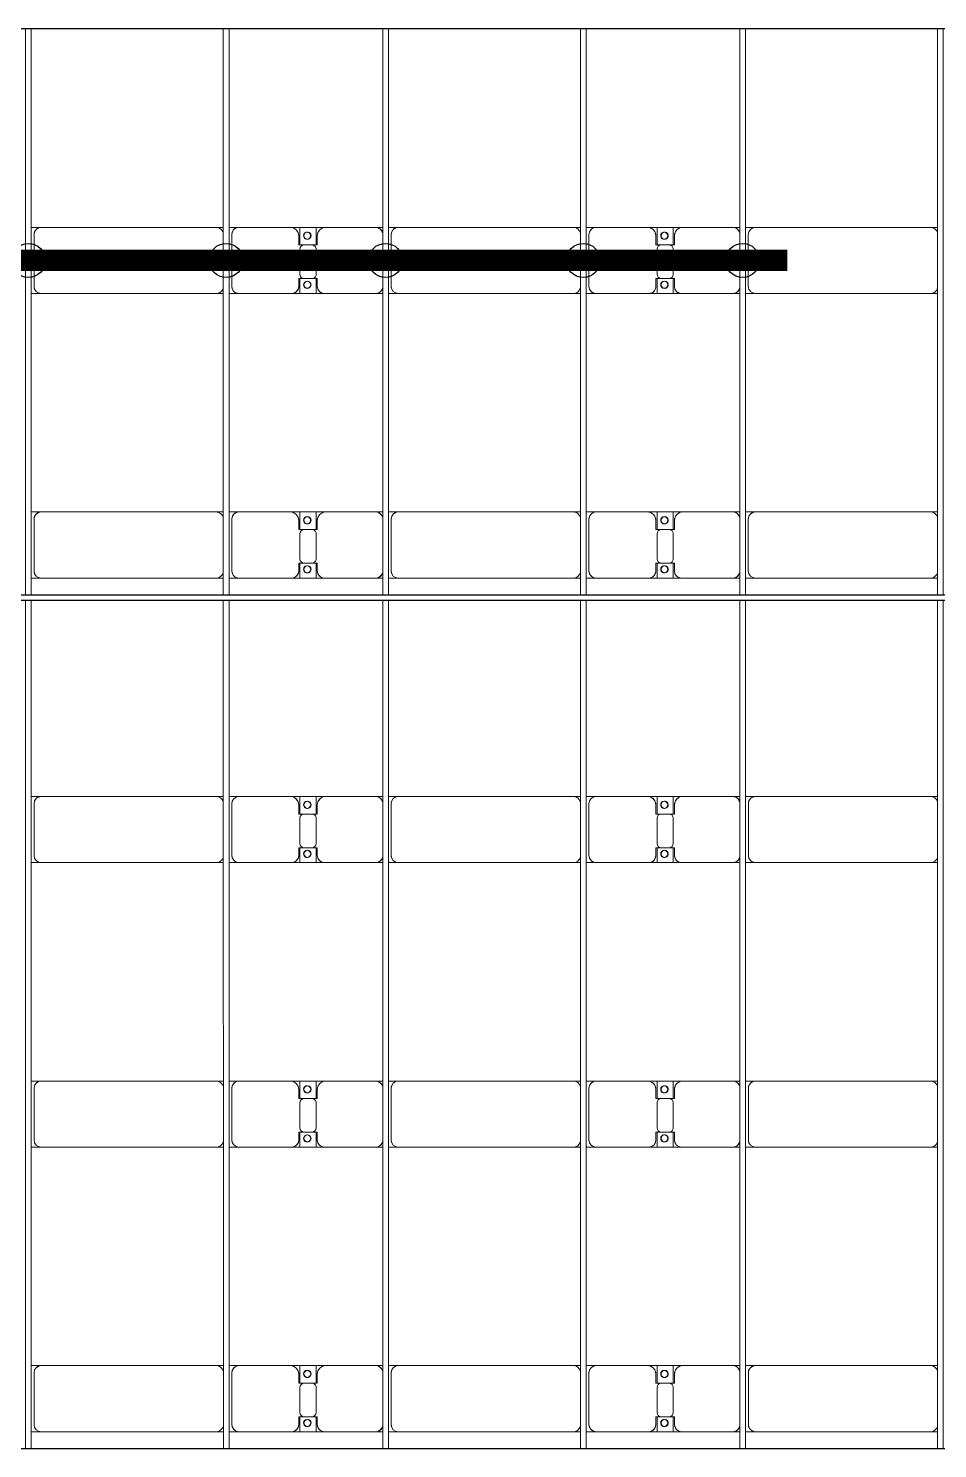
# Model space of a CAD drawing. Header units: millimetres. Extents: x -248177 to 167033, y 156986 to 268923.
# Drawn here: x -204002 to -197612, y 174400 to 184382 of the extents above; entities that cross this region are included whole.
import ezdxf

# ---------------------------------------------------------------- set-up
doc = ezdxf.new("R2010")
doc.units = ezdxf.units.MM
for name, color, linetype, lineweight in [('A-DETL-MBND', 5, 'Continuous', 9), ('A-GENM', 13, 'Continuous', 9), ('S-BEAM', 12, 'Continuous', 9)]:
    doc.layers.add(name, color=color, linetype=linetype, lineweight=lineweight)
doc.layers.add('GC-HOP 40x60 GIA CUONG', color=1, linetype='Continuous')

# ---------------------------------------------------------------- blocks, each defined once
blk = doc.blocks.new('Dầm C52 - Dầm C52-24593-BỐ TRÍ KHUNG KẾT CẤU BÈ PIN 02')
at = {"layer": 'S-BEAM', "color": 1}
for p, q in [((-38198.2, 20), (-32238.2, 20)), ((-32198.2, 20), (-28218.2, 20)), ((-32238.2, -20), (-38198.2, -20)), ((-28218.2, -20), (-32198.2, -20))]:
    blk.add_line(p, q, dxfattribs=at)
blk = doc.blocks.new('Dầm C52 - Hộp 40x60-25285-BỐ TRÍ KHUNG KẾT CẤU BÈ PIN 02')
at = {"layer": 'S-BEAM', "color": 3, "lineweight": 25}
blk.add_line((92417.5, -20), (-92417.5, -20), dxfattribs=at)
blk = doc.blocks.new('Dai phao do pin - DẢI PHAO ĐỠ PIN-V100-BỐ TRÍ KHUNG KẾT CẤU BÈ PIN 02')
at = {"layer": 'A-DETL-MBND', "color": 8}
for p, q in [((34449.7, 241.6), (34519.7, 241.6)), ((34449.7, 241.6), (34519.7, 241.6)), ((35750.3, 241.6), (34519.7, 241.6)), ((35750.3, 241.6), (35799.7, 241.6)), ((35750.3, 241.6), (35799.7, 241.6)), ((35839.7, 241.6), (35909.7, 241.6)), ((35839.7, 241.6), (35909.7, 241.6)), ((36269.7, 241.6), (35909.7, 241.6)), ((36269.7, 241.6), (36452.2, 241.6)), ((36452.2, 241.6), (36269.7, 241.6)), ((36337.8, 241.6), (36520.3, 241.6)), ((36337.8, 116.2), (36337.8, 241.6)), ((36520.3, 241.6), (36337.8, 241.6)), ((36452.2, 241.6), (36452.2, 116.2)), ((36870.3, 241.6), (36520.3, 241.6)), ((36870.3, 241.6), (36919.7, 241.6)), ((36870.3, 241.6), (36919.7, 241.6)), ((36959.7, 241.6), (37029.7, 241.6)), ((36959.7, 241.6), (37029.7, 241.6)), ((38260.3, 241.6), (37029.7, 241.6)), ((38260.3, 241.6), (38309.7, 241.6)), ((38260.3, 241.6), (38309.7, 241.6)), ((38349.7, 241.6), (38419.7, 241.6)), ((38349.7, 241.6), (38419.7, 241.6)), ((38779.7, 241.6), (38419.7, 241.6)), ((38779.7, 241.6), (38962.2, 241.6)), ((38962.2, 241.6), (38779.7, 241.6)), ((38847.8, 241.6), (39030.3, 241.6)), ((38847.8, 116.2), (38847.8, 241.6)), ((39030.3, 241.6), (38847.8, 241.6)), ((38962.2, 241.6), (38962.2, 116.2)), ((39380.3, 241.6), (39030.3, 241.6)), ((39380.3, 241.6), (39429.7, 241.6)), ((39380.3, 241.6), (39429.7, 241.6)), ((39469.7, 241.6), (39539.7, 241.6)), ((39469.7, 241.6), (39539.7, 241.6)), ((40770.3, 241.6), (39539.7, 241.6)), ((40770.3, 241.6), (40819.7, 241.6)), ((40770.3, 241.6), (40819.7, 241.6)), ((34469.7, 191.6), (34469.7, -173.4)), ((35859.7, 191.6), (35859.7, -173.4)), ((36329.7, 118.2), (36329.7, 181.6)), ((36422.2, 118.2), (36329.7, 118.2)), ((36460.3, 118.2), (36367.8, 118.2)), ((36460.3, 181.6), (36460.3, 118.2)), ((36979.7, 191.6), (36979.7, -173.4)), ((38369.7, 191.6), (38369.7, -173.4)), ((38839.7, 118.2), (38839.7, 181.6)), ((38932.2, 118.2), (38839.7, 118.2)), ((38970.3, 118.2), (38877.8, 118.2)), ((38970.3, 181.6), (38970.3, 118.2)), ((39489.7, 191.6), (39489.7, -173.4)), ((36337.8, 88.2), (36337.8, -88.2)), ((36452.2, -88.2), (36452.2, 88.2)), ((38847.8, 88.2), (38847.8, -88.2)), ((38962.2, -88.2), (38962.2, 88.2)), ((36329.7, -173.4), (36329.7, -118.2)), ((36329.7, -118.2), (36422.2, -118.2)), ((36337.8, -223.4), (36337.8, -116.2)), ((36367.8, -118.2), (36460.3, -118.2)), ((36452.2, -116.2), (36452.2, -223.4)), ((36460.3, -118.2), (36460.3, -173.4)), ((38839.7, -173.4), (38839.7, -118.2)), ((38839.7, -118.2), (38932.2, -118.2)), ((38847.8, -223.4), (38847.8, -116.2)), ((38877.8, -118.2), (38970.3, -118.2)), ((38962.2, -116.2), (38962.2, -223.4)), ((38970.3, -118.2), (38970.3, -173.4)), ((34519.7, -223.4), (34449.7, -223.4)), ((34519.7, -223.4), (34449.7, -223.4)), ((34519.7, -223.4), (35750.3, -223.4)), ((35799.7, -223.4), (35750.3, -223.4)), ((35799.7, -223.4), (35750.3, -223.4)), ((35909.7, -223.4), (35839.7, -223.4)), ((35909.7, -223.4), (35839.7, -223.4)), ((35909.7, -223.4), (36279.7, -223.4)), ((36452.2, -223.4), (36279.7, -223.4)), ((36279.7, -223.4), (36452.2, -223.4)), ((36510.3, -223.4), (36337.8, -223.4)), ((36337.8, -223.4), (36510.3, -223.4)), ((36510.3, -223.4), (36870.3, -223.4)), ((36919.7, -223.4), (36870.3, -223.4)), ((36919.7, -223.4), (36870.3, -223.4)), ((37029.7, -223.4), (36959.7, -223.4)), ((37029.7, -223.4), (36959.7, -223.4)), ((37029.7, -223.4), (38260.3, -223.4)), ((38309.7, -223.4), (38260.3, -223.4)), ((38309.7, -223.4), (38260.3, -223.4)), ((38419.7, -223.4), (38349.7, -223.4)), ((38419.7, -223.4), (38349.7, -223.4)), ((38419.7, -223.4), (38789.7, -223.4)), ((38962.2, -223.4), (38789.7, -223.4)), ((38789.7, -223.4), (38962.2, -223.4)), ((39020.3, -223.4), (38847.8, -223.4)), ((38847.8, -223.4), (39020.3, -223.4)), ((39020.3, -223.4), (39380.3, -223.4)), ((39429.7, -223.4), (39380.3, -223.4)), ((39429.7, -223.4), (39380.3, -223.4)), ((39539.7, -223.4), (39469.7, -223.4)), ((39539.7, -223.4), (39469.7, -223.4)), ((39539.7, -223.4), (40770.3, -223.4)), ((40819.7, -223.4), (40770.3, -223.4)), ((40819.7, -223.4), (40770.3, -223.4))]:
    blk.add_line(p, q, dxfattribs=at)
for centre, radius, start, end in [((34519.7, 191.6), 50, 90, 180), ((34519.7, 191.6), 50, 150, 180), ((34519.7, 191.6), 50, 105, 135), ((35750.3, 191.6), 50, 15, 90), ((35750.3, 191.6), 50, 60, 90), ((35750.3, 191.6), 50, 15, 30), ((35909.7, 191.6), 50, 90, 180), ((35909.7, 191.6), 50, 105, 180), ((36269.7, 181.6), 60, 360, 90), ((36269.7, 181.6), 60, 360, 60), ((36388.6, 183.2), 25, 0, 180), ((36388.6, 183.2), 25, 0, 165), ((36391.4, 183.2), 25, 0, 180), ((36391.4, 183.2), 25, 90, 180), ((36391.4, 183.2), 25, 15, 75), ((36520.3, 181.6), 60, 90, 180), ((36520.3, 181.6), 60, 120, 180), ((36870.3, 191.6), 50, 15, 90), ((36870.3, 191.6), 50, 15, 75), ((37029.7, 191.6), 50, 90, 180), ((37029.7, 191.6), 50, 150, 180), ((37029.7, 191.6), 50, 105, 135), ((38260.3, 191.6), 50, 15, 90), ((38260.3, 191.6), 50, 60, 90), ((38260.3, 191.6), 50, 15, 30), ((38419.7, 191.6), 50, 90, 180), ((38419.7, 191.6), 50, 105, 180), ((38779.7, 181.6), 60, 360, 90), ((38779.7, 181.6), 60, 360, 60), ((38898.6, 183.2), 25, 0, 180), ((38898.6, 183.2), 25, 0, 165), ((38901.4, 183.2), 25, 360, 180), ((38901.4, 183.2), 25, 90, 180), ((38901.4, 183.2), 25, 15, 75), ((39030.3, 181.6), 60, 90, 180), ((39030.3, 181.6), 60, 120, 180), ((39380.3, 191.6), 50, 15, 90), ((39380.3, 191.6), 50, 15, 75), ((39539.7, 191.6), 50, 90, 180), ((39539.7, 191.6), 50, 150, 180), ((39539.7, 191.6), 50, 105, 135), ((40770.3, 191.6), 50, 15, 90), ((40770.3, 191.6), 50, 60, 90), ((40770.3, 191.6), 50, 15, 30), ((36367.8, 88.2), 30, 90, 180), ((36388.6, 183.2), 25, 180, 0), ((36391.4, 183.2), 25, 180, 0), ((36391.4, 183.2), 25, 180, 300), ((36388.6, 183.2), 25, 210, 0), ((36391.4, 183.2), 25, 330, 345), ((36422.2, 88.2), 30, 0, 90), ((38877.8, 88.2), 30, 90, 180), ((38898.6, 183.2), 25, 180, 0), ((38901.4, 183.2), 25, 180, 0), ((38901.4, 183.2), 25, 180, 300), ((38898.6, 183.2), 25, 210, 0), ((38901.4, 183.2), 25, 330, 345), ((38932.2, 88.2), 30, 0, 90), ((36367.8, -88.2), 30, 180, 270), ((36422.2, -88.2), 30, 270, 0), ((38877.8, -88.2), 30, 180, 270), ((38932.2, -88.2), 30, 270, 0), ((34519.7, -173.4), 50, 180, 270), ((34519.7, -173.4), 50, 180, 210), ((35750.3, -173.4), 50, 270, 345), ((35750.3, -173.4), 50, 330, 345), ((35909.7, -173.4), 50, 180, 270), ((35909.7, -173.4), 50, 180, 255), ((36279.7, -173.4), 50, 270, 360), ((36279.7, -173.4), 50, 285, 360), ((36388.6, -161.8), 25, 360, 180), ((36388.6, -161.8), 25, 180, 0), ((36388.6, -161.8), 25, 105, 165), ((36388.6, -161.8), 25, 195, 0), ((36391.4, -161.8), 25, 0, 180), ((36391.4, -161.8), 25, 105, 180), ((36391.4, -161.8), 25, 180, 0), ((36391.4, -161.8), 25, 180, 270), ((36388.6, -161.8), 25, 360, 75), ((36391.4, -161.8), 25, 15, 75), ((36391.4, -161.8), 25, 285, 345), ((36510.3, -173.4), 50, 180, 270), ((36510.3, -173.4), 50, 180, 255), ((36870.3, -173.4), 50, 270, 345), ((36870.3, -173.4), 50, 285, 345), ((37029.7, -173.4), 50, 180, 270), ((37029.7, -173.4), 50, 180, 210), ((38260.3, -173.4), 50, 270, 345), ((38260.3, -173.4), 50, 330, 345), ((38419.7, -173.4), 50, 180, 270), ((38419.7, -173.4), 50, 180, 255), ((38789.7, -173.4), 50, 270, 0), ((38789.7, -173.4), 50, 285, 0), ((38898.6, -161.8), 25, 360, 180), ((38898.6, -161.8), 25, 180, 0), ((38898.6, -161.8), 25, 105, 165), ((38898.6, -161.8), 25, 195, 0), ((38901.4, -161.8), 25, 360, 180), ((38901.4, -161.8), 25, 105, 180), ((38901.4, -161.8), 25, 180, 360), ((38901.4, -161.8), 25, 180, 270), ((38898.6, -161.8), 25, 360, 75), ((38901.4, -161.8), 25, 15, 75), ((38901.4, -161.8), 25, 285, 345), ((39020.3, -173.4), 50, 180, 270), ((39020.3, -173.4), 50, 180, 255), ((39380.3, -173.4), 50, 270, 345), ((39380.3, -173.4), 50, 285, 345), ((39539.7, -173.4), 50, 180, 270), ((39539.7, -173.4), 50, 180, 210), ((40770.3, -173.4), 50, 270, 345), ((40770.3, -173.4), 50, 330, 345), ((34519.7, -173.4), 50, 240, 270), ((35750.3, -173.4), 50, 285, 300), ((37029.7, -173.4), 50, 240, 270), ((38260.3, -173.4), 50, 285, 300), ((39539.7, -173.4), 50, 240, 270), ((40770.3, -173.4), 50, 285, 300)]:
    blk.add_arc(centre, radius, start, end, dxfattribs=at)
blk = doc.blocks.new('Dai phao do pin - DẢI PHAO ĐỠ PIN-V102-BỐ TRÍ KHUNG KẾT CẤU BÈ PIN 02')
at = {"layer": 'A-DETL-MBND', "color": 8}
for p, q in [((34449.7, 241.6), (34519.7, 241.6)), ((34449.7, 241.6), (34519.7, 241.6)), ((35750.3, 241.6), (34519.7, 241.6)), ((35750.3, 241.6), (35799.7, 241.6)), ((35750.3, 241.6), (35799.7, 241.6)), ((35839.7, 241.6), (35909.7, 241.6)), ((35839.7, 241.6), (35909.7, 241.6)), ((36269.7, 241.6), (35909.7, 241.6)), ((36269.7, 241.6), (36452.2, 241.6)), ((36452.2, 241.6), (36269.7, 241.6)), ((36337.8, 241.6), (36520.3, 241.6)), ((36337.8, 116.2), (36337.8, 241.6)), ((36520.3, 241.6), (36337.8, 241.6)), ((36452.2, 241.6), (36452.2, 116.2)), ((36870.3, 241.6), (36520.3, 241.6)), ((36870.3, 241.6), (36919.7, 241.6)), ((36870.3, 241.6), (36919.7, 241.6)), ((36959.7, 241.6), (37029.7, 241.6)), ((36959.7, 241.6), (37029.7, 241.6)), ((38260.3, 241.6), (37029.7, 241.6)), ((38260.3, 241.6), (38309.7, 241.6)), ((38260.3, 241.6), (38309.7, 241.6)), ((38349.7, 241.6), (38419.7, 241.6)), ((38349.7, 241.6), (38419.7, 241.6)), ((38779.7, 241.6), (38419.7, 241.6)), ((38779.7, 241.6), (38962.2, 241.6)), ((38962.2, 241.6), (38779.7, 241.6)), ((38847.8, 241.6), (39030.3, 241.6)), ((38847.8, 116.2), (38847.8, 241.6)), ((39030.3, 241.6), (38847.8, 241.6)), ((38962.2, 241.6), (38962.2, 116.2)), ((39380.3, 241.6), (39030.3, 241.6)), ((39380.3, 241.6), (39429.7, 241.6)), ((39380.3, 241.6), (39429.7, 241.6)), ((39469.7, 241.6), (39539.7, 241.6)), ((39469.7, 241.6), (39539.7, 241.6)), ((40770.3, 241.6), (39539.7, 241.6)), ((40770.3, 241.6), (40819.7, 241.6)), ((40770.3, 241.6), (40819.7, 241.6)), ((34469.7, 191.6), (34469.7, -173.4)), ((35859.7, 191.6), (35859.7, -173.4)), ((36329.7, 118.2), (36329.7, 181.6)), ((36422.2, 118.2), (36329.7, 118.2)), ((36460.3, 118.2), (36367.8, 118.2)), ((36460.3, 181.6), (36460.3, 118.2)), ((36979.7, 191.6), (36979.7, -173.4)), ((38369.7, 191.6), (38369.7, -173.4)), ((38839.7, 118.2), (38839.7, 181.6)), ((38932.2, 118.2), (38839.7, 118.2)), ((38970.3, 118.2), (38877.8, 118.2)), ((38970.3, 181.6), (38970.3, 118.2)), ((39489.7, 191.6), (39489.7, -173.4)), ((36337.8, 88.2), (36337.8, -88.2)), ((36452.2, -88.2), (36452.2, 88.2)), ((38847.8, 88.2), (38847.8, -88.2)), ((38962.2, -88.2), (38962.2, 88.2)), ((36329.7, -173.4), (36329.7, -118.2)), ((36329.7, -118.2), (36422.2, -118.2)), ((36337.8, -223.4), (36337.8, -116.2)), ((36367.8, -118.2), (36460.3, -118.2)), ((36452.2, -116.2), (36452.2, -223.4)), ((36460.3, -118.2), (36460.3, -173.4)), ((38839.7, -173.4), (38839.7, -118.2)), ((38839.7, -118.2), (38932.2, -118.2)), ((38847.8, -223.4), (38847.8, -116.2)), ((38877.8, -118.2), (38970.3, -118.2)), ((38962.2, -116.2), (38962.2, -223.4)), ((38970.3, -118.2), (38970.3, -173.4)), ((34519.7, -223.4), (34449.7, -223.4)), ((34519.7, -223.4), (34449.7, -223.4)), ((34519.7, -223.4), (35750.3, -223.4)), ((35799.7, -223.4), (35750.3, -223.4)), ((35799.7, -223.4), (35750.3, -223.4)), ((35909.7, -223.4), (35839.7, -223.4)), ((35909.7, -223.4), (35839.7, -223.4)), ((35909.7, -223.4), (36279.7, -223.4)), ((36452.2, -223.4), (36279.7, -223.4)), ((36279.7, -223.4), (36452.2, -223.4)), ((36510.3, -223.4), (36337.8, -223.4)), ((36337.8, -223.4), (36510.3, -223.4)), ((36510.3, -223.4), (36870.3, -223.4)), ((36919.7, -223.4), (36870.3, -223.4)), ((36919.7, -223.4), (36870.3, -223.4)), ((37029.7, -223.4), (36959.7, -223.4)), ((37029.7, -223.4), (36959.7, -223.4)), ((37029.7, -223.4), (38260.3, -223.4)), ((38309.7, -223.4), (38260.3, -223.4)), ((38309.7, -223.4), (38260.3, -223.4)), ((38419.7, -223.4), (38349.7, -223.4)), ((38419.7, -223.4), (38349.7, -223.4)), ((38419.7, -223.4), (38789.7, -223.4)), ((38962.2, -223.4), (38789.7, -223.4)), ((38789.7, -223.4), (38962.2, -223.4)), ((39020.3, -223.4), (38847.8, -223.4)), ((38847.8, -223.4), (39020.3, -223.4)), ((39020.3, -223.4), (39380.3, -223.4)), ((39429.7, -223.4), (39380.3, -223.4)), ((39429.7, -223.4), (39380.3, -223.4)), ((39539.7, -223.4), (39469.7, -223.4)), ((39539.7, -223.4), (39469.7, -223.4)), ((39539.7, -223.4), (40770.3, -223.4)), ((40819.7, -223.4), (40770.3, -223.4)), ((40819.7, -223.4), (40770.3, -223.4))]:
    blk.add_line(p, q, dxfattribs=at)
for centre, radius, start, end in [((34519.7, 191.6), 50, 90, 180), ((34519.7, 191.6), 50, 150, 180), ((34519.7, 191.6), 50, 105, 135), ((35750.3, 191.6), 50, 15, 90), ((35750.3, 191.6), 50, 60, 90), ((35750.3, 191.6), 50, 15, 30), ((35909.7, 191.6), 50, 90, 180), ((35909.7, 191.6), 50, 105, 180), ((36269.7, 181.6), 60, 360, 90), ((36269.7, 181.6), 60, 360, 60), ((36388.6, 183.2), 25, 0, 180), ((36388.6, 183.2), 25, 0, 165), ((36391.4, 183.2), 25, 0, 180), ((36391.4, 183.2), 25, 90, 180), ((36391.4, 183.2), 25, 15, 75), ((36520.3, 181.6), 60, 90, 180), ((36520.3, 181.6), 60, 120, 180), ((36870.3, 191.6), 50, 15, 90), ((36870.3, 191.6), 50, 15, 75), ((37029.7, 191.6), 50, 90, 180), ((37029.7, 191.6), 50, 150, 180), ((37029.7, 191.6), 50, 105, 135), ((38260.3, 191.6), 50, 15, 90), ((38260.3, 191.6), 50, 60, 90), ((38260.3, 191.6), 50, 15, 30), ((38419.7, 191.6), 50, 90, 180), ((38419.7, 191.6), 50, 105, 180), ((38779.7, 181.6), 60, 360, 90), ((38779.7, 181.6), 60, 360, 60), ((38898.6, 183.2), 25, 0, 180), ((38898.6, 183.2), 25, 0, 165), ((38901.4, 183.2), 25, 360, 180), ((38901.4, 183.2), 25, 90, 180), ((38901.4, 183.2), 25, 15, 75), ((39030.3, 181.6), 60, 90, 180), ((39030.3, 181.6), 60, 120, 180), ((39380.3, 191.6), 50, 15, 90), ((39380.3, 191.6), 50, 15, 75), ((39539.7, 191.6), 50, 90, 180), ((39539.7, 191.6), 50, 150, 180), ((39539.7, 191.6), 50, 105, 135), ((40770.3, 191.6), 50, 15, 90), ((40770.3, 191.6), 50, 60, 90), ((40770.3, 191.6), 50, 15, 30), ((36367.8, 88.2), 30, 90, 180), ((36388.6, 183.2), 25, 180, 0), ((36391.4, 183.2), 25, 180, 0), ((36391.4, 183.2), 25, 180, 300), ((36388.6, 183.2), 25, 210, 0), ((36391.4, 183.2), 25, 330, 345), ((36422.2, 88.2), 30, 0, 90), ((38877.8, 88.2), 30, 90, 180), ((38898.6, 183.2), 25, 180, 0), ((38901.4, 183.2), 25, 180, 0), ((38901.4, 183.2), 25, 180, 300), ((38898.6, 183.2), 25, 210, 0), ((38901.4, 183.2), 25, 330, 345), ((38932.2, 88.2), 30, 0, 90), ((36367.8, -88.2), 30, 180, 270), ((36422.2, -88.2), 30, 270, 0), ((38877.8, -88.2), 30, 180, 270), ((38932.2, -88.2), 30, 270, 0), ((34519.7, -173.4), 50, 180, 270), ((34519.7, -173.4), 50, 180, 210), ((35750.3, -173.4), 50, 270, 345), ((35750.3, -173.4), 50, 330, 345), ((35909.7, -173.4), 50, 180, 270), ((35909.7, -173.4), 50, 180, 255), ((36279.7, -173.4), 50, 270, 360), ((36279.7, -173.4), 50, 285, 360), ((36388.6, -161.8), 25, 360, 180), ((36388.6, -161.8), 25, 180, 0), ((36388.6, -161.8), 25, 105, 165), ((36388.6, -161.8), 25, 195, 0), ((36391.4, -161.8), 25, 0, 180), ((36391.4, -161.8), 25, 105, 180), ((36391.4, -161.8), 25, 180, 0), ((36391.4, -161.8), 25, 180, 270), ((36388.6, -161.8), 25, 360, 75), ((36391.4, -161.8), 25, 15, 75), ((36391.4, -161.8), 25, 285, 345), ((36510.3, -173.4), 50, 180, 270), ((36510.3, -173.4), 50, 180, 255), ((36870.3, -173.4), 50, 270, 345), ((36870.3, -173.4), 50, 285, 345), ((37029.7, -173.4), 50, 180, 270), ((37029.7, -173.4), 50, 180, 210), ((38260.3, -173.4), 50, 270, 345), ((38260.3, -173.4), 50, 330, 345), ((38419.7, -173.4), 50, 180, 270), ((38419.7, -173.4), 50, 180, 255), ((38789.7, -173.4), 50, 270, 0), ((38789.7, -173.4), 50, 285, 0), ((38898.6, -161.8), 25, 360, 180), ((38898.6, -161.8), 25, 180, 0), ((38898.6, -161.8), 25, 105, 165), ((38898.6, -161.8), 25, 195, 0), ((38901.4, -161.8), 25, 360, 180), ((38901.4, -161.8), 25, 105, 180), ((38901.4, -161.8), 25, 180, 360), ((38901.4, -161.8), 25, 180, 270), ((38898.6, -161.8), 25, 360, 75), ((38901.4, -161.8), 25, 15, 75), ((38901.4, -161.8), 25, 285, 345), ((39020.3, -173.4), 50, 180, 270), ((39020.3, -173.4), 50, 180, 255), ((39380.3, -173.4), 50, 270, 345), ((39380.3, -173.4), 50, 285, 345), ((39539.7, -173.4), 50, 180, 270), ((39539.7, -173.4), 50, 180, 210), ((40770.3, -173.4), 50, 270, 345), ((40770.3, -173.4), 50, 330, 345), ((34519.7, -173.4), 50, 240, 270), ((35750.3, -173.4), 50, 285, 300), ((37029.7, -173.4), 50, 240, 270), ((38260.3, -173.4), 50, 285, 300), ((39539.7, -173.4), 50, 240, 270), ((40770.3, -173.4), 50, 285, 300)]:
    blk.add_arc(centre, radius, start, end, dxfattribs=at)
blk = doc.blocks.new('Dai phao do pin - DẢI PHAO ĐỠ PIN-23300-BỐ TRÍ KHUNG KẾT CẤU BÈ PIN 02')
at = {"layer": 'A-DETL-MBND', "color": 8}
for p, q in [((-690.3, 241.6), (-620.3, 241.6)), ((-690.3, 241.6), (-620.3, 241.6)), ((610.3, 241.6), (-620.3, 241.6)), ((610.3, 241.6), (659.7, 241.6)), ((610.3, 241.6), (659.7, 241.6)), ((699.7, 241.6), (769.7, 241.6)), ((699.7, 241.6), (769.7, 241.6)), ((1129.7, 241.6), (769.7, 241.6)), ((1129.7, 241.6), (1312.2, 241.6)), ((1312.2, 241.6), (1129.7, 241.6)), ((1197.8, 241.6), (1380.3, 241.6)), ((1197.8, 116.2), (1197.8, 241.6)), ((1380.3, 241.6), (1197.8, 241.6)), ((1312.2, 241.6), (1312.2, 116.2)), ((1730.3, 241.6), (1380.3, 241.6)), ((1730.3, 241.6), (1779.7, 241.6)), ((1730.3, 241.6), (1779.7, 241.6)), ((1819.7, 241.6), (1889.7, 241.6)), ((1819.7, 241.6), (1889.7, 241.6)), ((3120.3, 241.6), (1889.7, 241.6)), ((3120.3, 241.6), (3169.7, 241.6)), ((3120.3, 241.6), (3169.7, 241.6)), ((3209.7, 241.6), (3279.7, 241.6)), ((3209.7, 241.6), (3279.7, 241.6)), ((3639.7, 241.6), (3279.7, 241.6)), ((3639.7, 241.6), (3822.2, 241.6)), ((3822.2, 241.6), (3639.7, 241.6)), ((3707.8, 241.6), (3890.3, 241.6)), ((3707.8, 116.2), (3707.8, 241.6)), ((3890.3, 241.6), (3707.8, 241.6)), ((3822.2, 241.6), (3822.2, 116.2)), ((4240.3, 241.6), (3890.3, 241.6)), ((4240.3, 241.6), (4289.7, 241.6)), ((4240.3, 241.6), (4289.7, 241.6)), ((4329.7, 241.6), (4399.7, 241.6)), ((4329.7, 241.6), (4399.7, 241.6)), ((5630.3, 241.6), (4399.7, 241.6)), ((5630.3, 241.6), (5679.7, 241.6)), ((5630.3, 241.6), (5679.7, 241.6)), ((-670.3, 191.6), (-670.3, -173.4)), ((719.7, 191.6), (719.7, -173.4)), ((1189.7, 118.2), (1189.7, 181.6)), ((1282.2, 118.2), (1189.7, 118.2)), ((1320.3, 118.2), (1227.8, 118.2)), ((1320.3, 181.6), (1320.3, 118.2)), ((1839.7, 191.6), (1839.7, -173.4)), ((3229.7, 191.6), (3229.7, -173.4)), ((3699.7, 118.2), (3699.7, 181.6)), ((3792.2, 118.2), (3699.7, 118.2)), ((3830.3, 118.2), (3737.8, 118.2)), ((3830.3, 181.6), (3830.3, 118.2)), ((4349.7, 191.6), (4349.7, -173.4)), ((1197.8, 88.2), (1197.8, -88.2)), ((1312.2, -88.2), (1312.2, 88.2)), ((3707.8, 88.2), (3707.8, -88.2)), ((3822.2, -88.2), (3822.2, 88.2)), ((1189.7, -173.4), (1189.7, -118.2)), ((1189.7, -118.2), (1282.2, -118.2)), ((1197.8, -223.4), (1197.8, -116.2)), ((1227.8, -118.2), (1320.3, -118.2)), ((1312.2, -116.2), (1312.2, -223.4)), ((1320.3, -118.2), (1320.3, -173.4)), ((3699.7, -173.4), (3699.7, -118.2)), ((3699.7, -118.2), (3792.2, -118.2)), ((3707.8, -223.4), (3707.8, -116.2)), ((3737.8, -118.2), (3830.3, -118.2)), ((3822.2, -116.2), (3822.2, -223.4)), ((3830.3, -118.2), (3830.3, -173.4)), ((-620.3, -223.4), (-690.3, -223.4)), ((-620.3, -223.4), (-690.3, -223.4)), ((-620.3, -223.4), (610.3, -223.4)), ((659.7, -223.4), (610.3, -223.4)), ((659.7, -223.4), (610.3, -223.4)), ((769.7, -223.4), (699.7, -223.4)), ((769.7, -223.4), (699.7, -223.4)), ((769.7, -223.4), (1139.7, -223.4)), ((1312.2, -223.4), (1139.7, -223.4)), ((1139.7, -223.4), (1312.2, -223.4)), ((1370.3, -223.4), (1197.8, -223.4)), ((1197.8, -223.4), (1370.3, -223.4)), ((1370.3, -223.4), (1730.3, -223.4)), ((1779.7, -223.4), (1730.3, -223.4)), ((1779.7, -223.4), (1730.3, -223.4)), ((1889.7, -223.4), (1819.7, -223.4)), ((1889.7, -223.4), (1819.7, -223.4)), ((1889.7, -223.4), (3120.3, -223.4)), ((3169.7, -223.4), (3120.3, -223.4)), ((3169.7, -223.4), (3120.3, -223.4)), ((3279.7, -223.4), (3209.7, -223.4)), ((3279.7, -223.4), (3209.7, -223.4)), ((3279.7, -223.4), (3649.7, -223.4)), ((3822.2, -223.4), (3649.7, -223.4)), ((3649.7, -223.4), (3822.2, -223.4)), ((3880.3, -223.4), (3707.8, -223.4)), ((3707.8, -223.4), (3880.3, -223.4)), ((3880.3, -223.4), (4240.3, -223.4)), ((4289.7, -223.4), (4240.3, -223.4)), ((4289.7, -223.4), (4240.3, -223.4)), ((4399.7, -223.4), (4329.7, -223.4)), ((4399.7, -223.4), (4329.7, -223.4)), ((4399.7, -223.4), (5630.3, -223.4)), ((5679.7, -223.4), (5630.3, -223.4)), ((5679.7, -223.4), (5630.3, -223.4))]:
    blk.add_line(p, q, dxfattribs=at)
for centre, radius, start, end in [((-620.3, 191.6), 50, 90, 180), ((-620.3, 191.6), 50, 150, 180), ((-620.3, 191.6), 50, 105, 135), ((610.3, 191.6), 50, 15, 90), ((610.3, 191.6), 50, 60, 90), ((610.3, 191.6), 50, 15, 30), ((769.7, 191.6), 50, 90, 180), ((769.7, 191.6), 50, 105, 180), ((1129.7, 181.6), 60, 360, 90), ((1129.7, 181.6), 60, 360, 60), ((1248.6, 183.2), 25, 360, 180), ((1248.6, 183.2), 25, 360, 165), ((1251.4, 183.2), 25, 0, 180), ((1251.4, 183.2), 25, 90, 180), ((1251.4, 183.2), 25, 15, 75), ((1380.3, 181.6), 60, 90, 180), ((1380.3, 181.6), 60, 120, 180), ((1730.3, 191.6), 50, 15, 90), ((1730.3, 191.6), 50, 15, 75), ((1889.7, 191.6), 50, 90, 180), ((1889.7, 191.6), 50, 150, 180), ((1889.7, 191.6), 50, 105, 135), ((3120.3, 191.6), 50, 15, 90), ((3120.3, 191.6), 50, 60, 90), ((3120.3, 191.6), 50, 15, 30), ((3279.7, 191.6), 50, 90, 180), ((3279.7, 191.6), 50, 105, 180), ((3639.7, 181.6), 60, 360, 90), ((3639.7, 181.6), 60, 360, 60), ((3758.6, 183.2), 25, 0, 180), ((3758.6, 183.2), 25, 0, 165), ((3761.4, 183.2), 25, 0, 180), ((3761.4, 183.2), 25, 90, 180), ((3761.4, 183.2), 25, 15, 75), ((3890.3, 181.6), 60, 90, 180), ((3890.3, 181.6), 60, 120, 180), ((4240.3, 191.6), 50, 15, 90), ((4240.3, 191.6), 50, 15, 75), ((4399.7, 191.6), 50, 90, 180), ((4399.7, 191.6), 50, 150, 180), ((4399.7, 191.6), 50, 105, 135), ((5630.3, 191.6), 50, 15, 90), ((5630.3, 191.6), 50, 60, 90), ((5630.3, 191.6), 50, 15, 30), ((1227.8, 88.2), 30, 90, 180), ((1248.6, 183.2), 25, 180, 0), ((1251.4, 183.2), 25, 180, 360), ((1251.4, 183.2), 25, 180, 300), ((1248.6, 183.2), 25, 210, 360), ((1251.4, 183.2), 25, 330, 345), ((1282.2, 88.2), 30, 360, 90), ((3737.8, 88.2), 30, 90, 180), ((3758.6, 183.2), 25, 180, 0), ((3761.4, 183.2), 25, 180, 0), ((3761.4, 183.2), 25, 180, 300), ((3758.6, 183.2), 25, 210, 0), ((3761.4, 183.2), 25, 330, 345), ((3792.2, 88.2), 30, 360, 90), ((1227.8, -88.2), 30, 180, 270), ((1282.2, -88.2), 30, 270, 360), ((3737.8, -88.2), 30, 180, 270), ((3792.2, -88.2), 30, 270, 360), ((-620.3, -173.4), 50, 180, 270), ((-620.3, -173.4), 50, 180, 210), ((610.3, -173.4), 50, 270, 345), ((610.3, -173.4), 50, 330, 345), ((769.7, -173.4), 50, 180, 270), ((769.7, -173.4), 50, 180, 255), ((1139.7, -173.4), 50, 270, 360), ((1139.7, -173.4), 50, 285, 360), ((1248.6, -161.8), 25, 0, 180), ((1248.6, -161.8), 25, 180, 0), ((1248.6, -161.8), 25, 105, 165), ((1248.6, -161.8), 25, 195, 360), ((1251.4, -161.8), 25, 0, 180), ((1251.4, -161.8), 25, 105, 180), ((1251.4, -161.8), 25, 180, 0), ((1251.4, -161.8), 25, 180, 270), ((1248.6, -161.8), 25, 360, 75), ((1251.4, -161.8), 25, 15, 75), ((1251.4, -161.8), 25, 285, 345), ((1370.3, -173.4), 50, 180, 270), ((1370.3, -173.4), 50, 180, 255), ((1730.3, -173.4), 50, 270, 345), ((1730.3, -173.4), 50, 285, 345), ((1889.7, -173.4), 50, 180, 270), ((1889.7, -173.4), 50, 180, 210), ((3120.3, -173.4), 50, 270, 345), ((3120.3, -173.4), 50, 330, 345), ((3279.7, -173.4), 50, 180, 270), ((3279.7, -173.4), 50, 180, 255), ((3649.7, -173.4), 50, 270, 360), ((3649.7, -173.4), 50, 285, 0), ((3758.6, -161.8), 25, 0, 180), ((3758.6, -161.8), 25, 180, 0), ((3758.6, -161.8), 25, 105, 165), ((3758.6, -161.8), 25, 195, 360), ((3761.4, -161.8), 25, 360, 180), ((3761.4, -161.8), 25, 105, 180), ((3761.4, -161.8), 25, 180, 0), ((3761.4, -161.8), 25, 180, 270), ((3758.6, -161.8), 25, 360, 75), ((3761.4, -161.8), 25, 15, 75), ((3761.4, -161.8), 25, 285, 345), ((3880.3, -173.4), 50, 180, 270), ((3880.3, -173.4), 50, 180, 255), ((4240.3, -173.4), 50, 270, 345), ((4240.3, -173.4), 50, 285, 345), ((4399.7, -173.4), 50, 180, 270), ((4399.7, -173.4), 50, 180, 210), ((5630.3, -173.4), 50, 270, 345), ((5630.3, -173.4), 50, 330, 345), ((-620.3, -173.4), 50, 240, 270), ((610.3, -173.4), 50, 285, 300), ((1889.7, -173.4), 50, 240, 270), ((3120.3, -173.4), 50, 285, 300), ((4399.7, -173.4), 50, 240, 270), ((5630.3, -173.4), 50, 285, 300)]:
    blk.add_arc(centre, radius, start, end, dxfattribs=at)
blk = doc.blocks.new('Dai phao do pin - DẢI PHAO ĐỠ PIN-V146-BỐ TRÍ KHUNG KẾT CẤU BÈ PIN 02')
at = {"layer": 'A-DETL-MBND', "color": 8}
for p, q in [((-690.3, 241.6), (-620.3, 241.6)), ((-690.3, 241.6), (-620.3, 241.6)), ((610.3, 241.6), (-620.3, 241.6)), ((610.3, 241.6), (659.7, 241.6)), ((610.3, 241.6), (659.7, 241.6)), ((699.7, 241.6), (769.7, 241.6)), ((699.7, 241.6), (769.7, 241.6)), ((1129.7, 241.6), (769.7, 241.6)), ((1129.7, 241.6), (1312.2, 241.6)), ((1312.2, 241.6), (1129.7, 241.6)), ((1197.8, 241.6), (1380.3, 241.6)), ((1197.8, 116.2), (1197.8, 241.6)), ((1380.3, 241.6), (1197.8, 241.6)), ((1312.2, 241.6), (1312.2, 116.2)), ((1730.3, 241.6), (1380.3, 241.6)), ((1730.3, 241.6), (1779.7, 241.6)), ((1730.3, 241.6), (1779.7, 241.6)), ((1819.7, 241.6), (1889.7, 241.6)), ((1819.7, 241.6), (1889.7, 241.6)), ((3120.3, 241.6), (1889.7, 241.6)), ((3120.3, 241.6), (3169.7, 241.6)), ((3120.3, 241.6), (3169.7, 241.6)), ((3209.7, 241.6), (3279.7, 241.6)), ((3209.7, 241.6), (3279.7, 241.6)), ((3639.7, 241.6), (3279.7, 241.6)), ((3639.7, 241.6), (3822.2, 241.6)), ((3822.2, 241.6), (3639.7, 241.6)), ((3707.8, 241.6), (3890.3, 241.6)), ((3707.8, 116.2), (3707.8, 241.6)), ((3890.3, 241.6), (3707.8, 241.6)), ((3822.2, 241.6), (3822.2, 116.2)), ((4240.3, 241.6), (3890.3, 241.6)), ((4240.3, 241.6), (4289.7, 241.6)), ((4240.3, 241.6), (4289.7, 241.6)), ((4329.7, 241.6), (4399.7, 241.6)), ((4329.7, 241.6), (4399.7, 241.6)), ((5630.3, 241.6), (4399.7, 241.6)), ((5630.3, 241.6), (5679.7, 241.6)), ((5630.3, 241.6), (5679.7, 241.6)), ((-670.3, 191.6), (-670.3, -173.4)), ((719.7, 191.6), (719.7, -173.4)), ((1189.7, 118.2), (1189.7, 181.6)), ((1282.2, 118.2), (1189.7, 118.2)), ((1320.3, 118.2), (1227.8, 118.2)), ((1320.3, 181.6), (1320.3, 118.2)), ((1839.7, 191.6), (1839.7, -173.4)), ((3229.7, 191.6), (3229.7, -173.4)), ((3699.7, 118.2), (3699.7, 181.6)), ((3792.2, 118.2), (3699.7, 118.2)), ((3830.3, 118.2), (3737.8, 118.2)), ((3830.3, 181.6), (3830.3, 118.2)), ((4349.7, 191.6), (4349.7, -173.4)), ((1197.8, 88.2), (1197.8, -88.2)), ((1312.2, -88.2), (1312.2, 88.2)), ((3707.8, 88.2), (3707.8, -88.2)), ((3822.2, -88.2), (3822.2, 88.2)), ((1189.7, -173.4), (1189.7, -118.2)), ((1189.7, -118.2), (1282.2, -118.2)), ((1197.8, -223.4), (1197.8, -116.2)), ((1227.8, -118.2), (1320.3, -118.2)), ((1312.2, -116.2), (1312.2, -223.4)), ((1320.3, -118.2), (1320.3, -173.4)), ((3699.7, -173.4), (3699.7, -118.2)), ((3699.7, -118.2), (3792.2, -118.2)), ((3707.8, -223.4), (3707.8, -116.2)), ((3737.8, -118.2), (3830.3, -118.2)), ((3822.2, -116.2), (3822.2, -223.4)), ((3830.3, -118.2), (3830.3, -173.4)), ((-620.3, -223.4), (-690.3, -223.4)), ((-620.3, -223.4), (-690.3, -223.4)), ((-620.3, -223.4), (610.3, -223.4)), ((659.7, -223.4), (610.3, -223.4)), ((659.7, -223.4), (610.3, -223.4)), ((769.7, -223.4), (699.7, -223.4)), ((769.7, -223.4), (699.7, -223.4)), ((769.7, -223.4), (1139.7, -223.4)), ((1312.2, -223.4), (1139.7, -223.4)), ((1139.7, -223.4), (1312.2, -223.4)), ((1370.3, -223.4), (1197.8, -223.4)), ((1197.8, -223.4), (1370.3, -223.4)), ((1370.3, -223.4), (1730.3, -223.4)), ((1779.7, -223.4), (1730.3, -223.4)), ((1779.7, -223.4), (1730.3, -223.4)), ((1889.7, -223.4), (1819.7, -223.4)), ((1889.7, -223.4), (1819.7, -223.4)), ((1889.7, -223.4), (3120.3, -223.4)), ((3169.7, -223.4), (3120.3, -223.4)), ((3169.7, -223.4), (3120.3, -223.4)), ((3279.7, -223.4), (3209.7, -223.4)), ((3279.7, -223.4), (3209.7, -223.4)), ((3279.7, -223.4), (3649.7, -223.4)), ((3822.2, -223.4), (3649.7, -223.4)), ((3649.7, -223.4), (3822.2, -223.4)), ((3880.3, -223.4), (3707.8, -223.4)), ((3707.8, -223.4), (3880.3, -223.4)), ((3880.3, -223.4), (4240.3, -223.4)), ((4289.7, -223.4), (4240.3, -223.4)), ((4289.7, -223.4), (4240.3, -223.4)), ((4399.7, -223.4), (4329.7, -223.4)), ((4399.7, -223.4), (4329.7, -223.4)), ((4399.7, -223.4), (5630.3, -223.4)), ((5679.7, -223.4), (5630.3, -223.4)), ((5679.7, -223.4), (5630.3, -223.4))]:
    blk.add_line(p, q, dxfattribs=at)
for centre, radius, start, end in [((-620.3, 191.6), 50, 90, 180), ((-620.3, 191.6), 50, 150, 180), ((-620.3, 191.6), 50, 105, 135), ((610.3, 191.6), 50, 15, 90), ((610.3, 191.6), 50, 60, 90), ((610.3, 191.6), 50, 15, 30), ((769.7, 191.6), 50, 90, 180), ((769.7, 191.6), 50, 105, 180), ((1129.7, 181.6), 60, 360, 90), ((1129.7, 181.6), 60, 360, 60), ((1248.6, 183.2), 25, 360, 180), ((1248.6, 183.2), 25, 360, 165), ((1251.4, 183.2), 25, 0, 180), ((1251.4, 183.2), 25, 90, 180), ((1251.4, 183.2), 25, 15, 75), ((1380.3, 181.6), 60, 90, 180), ((1380.3, 181.6), 60, 120, 180), ((1730.3, 191.6), 50, 15, 90), ((1730.3, 191.6), 50, 15, 75), ((1889.7, 191.6), 50, 90, 180), ((1889.7, 191.6), 50, 150, 180), ((1889.7, 191.6), 50, 105, 135), ((3120.3, 191.6), 50, 15, 90), ((3120.3, 191.6), 50, 60, 90), ((3120.3, 191.6), 50, 15, 30), ((3279.7, 191.6), 50, 90, 180), ((3279.7, 191.6), 50, 105, 180), ((3639.7, 181.6), 60, 360, 90), ((3639.7, 181.6), 60, 360, 60), ((3758.6, 183.2), 25, 0, 180), ((3758.6, 183.2), 25, 0, 165), ((3761.4, 183.2), 25, 0, 180), ((3761.4, 183.2), 25, 90, 180), ((3761.4, 183.2), 25, 15, 75), ((3890.3, 181.6), 60, 90, 180), ((3890.3, 181.6), 60, 120, 180), ((4240.3, 191.6), 50, 15, 90), ((4240.3, 191.6), 50, 15, 75), ((4399.7, 191.6), 50, 90, 180), ((4399.7, 191.6), 50, 150, 180), ((4399.7, 191.6), 50, 105, 135), ((5630.3, 191.6), 50, 15, 90), ((5630.3, 191.6), 50, 60, 90), ((5630.3, 191.6), 50, 15, 30), ((1227.8, 88.2), 30, 90, 180), ((1248.6, 183.2), 25, 180, 0), ((1251.4, 183.2), 25, 180, 360), ((1251.4, 183.2), 25, 180, 300), ((1248.6, 183.2), 25, 210, 360), ((1251.4, 183.2), 25, 330, 345), ((1282.2, 88.2), 30, 360, 90), ((3737.8, 88.2), 30, 90, 180), ((3758.6, 183.2), 25, 180, 0), ((3761.4, 183.2), 25, 180, 0), ((3761.4, 183.2), 25, 180, 300), ((3758.6, 183.2), 25, 210, 0), ((3761.4, 183.2), 25, 330, 345), ((3792.2, 88.2), 30, 360, 90), ((1227.8, -88.2), 30, 180, 270), ((1282.2, -88.2), 30, 270, 360), ((3737.8, -88.2), 30, 180, 270), ((3792.2, -88.2), 30, 270, 360), ((-620.3, -173.4), 50, 180, 270), ((-620.3, -173.4), 50, 180, 210), ((610.3, -173.4), 50, 270, 345), ((610.3, -173.4), 50, 330, 345), ((769.7, -173.4), 50, 180, 270), ((769.7, -173.4), 50, 180, 255), ((1139.7, -173.4), 50, 270, 360), ((1139.7, -173.4), 50, 285, 360), ((1248.6, -161.8), 25, 0, 180), ((1248.6, -161.8), 25, 180, 0), ((1248.6, -161.8), 25, 105, 165), ((1248.6, -161.8), 25, 195, 360), ((1251.4, -161.8), 25, 0, 180), ((1251.4, -161.8), 25, 105, 180), ((1251.4, -161.8), 25, 180, 0), ((1251.4, -161.8), 25, 180, 270), ((1248.6, -161.8), 25, 360, 75), ((1251.4, -161.8), 25, 15, 75), ((1251.4, -161.8), 25, 285, 345), ((1370.3, -173.4), 50, 180, 270), ((1370.3, -173.4), 50, 180, 255), ((1730.3, -173.4), 50, 270, 345), ((1730.3, -173.4), 50, 285, 345), ((1889.7, -173.4), 50, 180, 270), ((1889.7, -173.4), 50, 180, 210), ((3120.3, -173.4), 50, 270, 345), ((3120.3, -173.4), 50, 330, 345), ((3279.7, -173.4), 50, 180, 270), ((3279.7, -173.4), 50, 180, 255), ((3649.7, -173.4), 50, 270, 360), ((3649.7, -173.4), 50, 285, 0), ((3758.6, -161.8), 25, 0, 180), ((3758.6, -161.8), 25, 180, 0), ((3758.6, -161.8), 25, 105, 165), ((3758.6, -161.8), 25, 195, 360), ((3761.4, -161.8), 25, 360, 180), ((3761.4, -161.8), 25, 105, 180), ((3761.4, -161.8), 25, 180, 0), ((3761.4, -161.8), 25, 180, 270), ((3758.6, -161.8), 25, 360, 75), ((3761.4, -161.8), 25, 15, 75), ((3761.4, -161.8), 25, 285, 345), ((3880.3, -173.4), 50, 180, 270), ((3880.3, -173.4), 50, 180, 255), ((4240.3, -173.4), 50, 270, 345), ((4240.3, -173.4), 50, 285, 345), ((4399.7, -173.4), 50, 180, 270), ((4399.7, -173.4), 50, 180, 210), ((5630.3, -173.4), 50, 270, 345), ((5630.3, -173.4), 50, 330, 345), ((-620.3, -173.4), 50, 240, 270), ((610.3, -173.4), 50, 285, 300), ((1889.7, -173.4), 50, 240, 270), ((3120.3, -173.4), 50, 285, 300), ((4399.7, -173.4), 50, 240, 270), ((5630.3, -173.4), 50, 285, 300)]:
    blk.add_arc(centre, radius, start, end, dxfattribs=at)
blk = doc.blocks.new('Dai phao do pin - DẢI PHAO ĐỠ PIN-V147-BỐ TRÍ KHUNG KẾT CẤU BÈ PIN 02')
at = {"layer": 'A-DETL-MBND', "color": 8}
for p, q in [((-690.3, 241.6), (-620.3, 241.6)), ((-690.3, 241.6), (-620.3, 241.6)), ((610.3, 241.6), (-620.3, 241.6)), ((610.3, 241.6), (659.7, 241.6)), ((610.3, 241.6), (659.7, 241.6)), ((699.7, 241.6), (769.7, 241.6)), ((699.7, 241.6), (769.7, 241.6)), ((1129.7, 241.6), (769.7, 241.6)), ((1129.7, 241.6), (1312.2, 241.6)), ((1312.2, 241.6), (1129.7, 241.6)), ((1197.8, 241.6), (1380.3, 241.6)), ((1197.8, 116.2), (1197.8, 241.6)), ((1380.3, 241.6), (1197.8, 241.6)), ((1312.2, 241.6), (1312.2, 116.2)), ((1730.3, 241.6), (1380.3, 241.6)), ((1730.3, 241.6), (1779.7, 241.6)), ((1730.3, 241.6), (1779.7, 241.6)), ((1819.7, 241.6), (1889.7, 241.6)), ((1819.7, 241.6), (1889.7, 241.6)), ((3120.3, 241.6), (1889.7, 241.6)), ((3120.3, 241.6), (3169.7, 241.6)), ((3120.3, 241.6), (3169.7, 241.6)), ((3209.7, 241.6), (3279.7, 241.6)), ((3209.7, 241.6), (3279.7, 241.6)), ((3639.7, 241.6), (3279.7, 241.6)), ((3639.7, 241.6), (3822.2, 241.6)), ((3822.2, 241.6), (3639.7, 241.6)), ((3707.8, 241.6), (3890.3, 241.6)), ((3707.8, 116.2), (3707.8, 241.6)), ((3890.3, 241.6), (3707.8, 241.6)), ((3822.2, 241.6), (3822.2, 116.2)), ((4240.3, 241.6), (3890.3, 241.6)), ((4240.3, 241.6), (4289.7, 241.6)), ((4240.3, 241.6), (4289.7, 241.6)), ((4329.7, 241.6), (4399.7, 241.6)), ((4329.7, 241.6), (4399.7, 241.6)), ((5630.3, 241.6), (4399.7, 241.6)), ((5630.3, 241.6), (5679.7, 241.6)), ((5630.3, 241.6), (5679.7, 241.6)), ((-670.3, 191.6), (-670.3, -173.4)), ((719.7, 191.6), (719.7, -173.4)), ((1189.7, 118.2), (1189.7, 181.6)), ((1282.2, 118.2), (1189.7, 118.2)), ((1320.3, 118.2), (1227.8, 118.2)), ((1320.3, 181.6), (1320.3, 118.2)), ((1839.7, 191.6), (1839.7, -173.4)), ((3229.7, 191.6), (3229.7, -173.4)), ((3699.7, 118.2), (3699.7, 181.6)), ((3792.2, 118.2), (3699.7, 118.2)), ((3830.3, 118.2), (3737.8, 118.2)), ((3830.3, 181.6), (3830.3, 118.2)), ((4349.7, 191.6), (4349.7, -173.4)), ((1197.8, 88.2), (1197.8, -88.2)), ((1312.2, -88.2), (1312.2, 88.2)), ((3707.8, 88.2), (3707.8, -88.2)), ((3822.2, -88.2), (3822.2, 88.2)), ((1189.7, -173.4), (1189.7, -118.2)), ((1189.7, -118.2), (1282.2, -118.2)), ((1197.8, -223.4), (1197.8, -116.2)), ((1227.8, -118.2), (1320.3, -118.2)), ((1312.2, -116.2), (1312.2, -223.4)), ((1320.3, -118.2), (1320.3, -173.4)), ((3699.7, -173.4), (3699.7, -118.2)), ((3699.7, -118.2), (3792.2, -118.2)), ((3707.8, -223.4), (3707.8, -116.2)), ((3737.8, -118.2), (3830.3, -118.2)), ((3822.2, -116.2), (3822.2, -223.4)), ((3830.3, -118.2), (3830.3, -173.4)), ((-620.3, -223.4), (-690.3, -223.4)), ((-620.3, -223.4), (-690.3, -223.4)), ((-620.3, -223.4), (610.3, -223.4)), ((659.7, -223.4), (610.3, -223.4)), ((659.7, -223.4), (610.3, -223.4)), ((769.7, -223.4), (699.7, -223.4)), ((769.7, -223.4), (699.7, -223.4)), ((769.7, -223.4), (1139.7, -223.4)), ((1312.2, -223.4), (1139.7, -223.4)), ((1139.7, -223.4), (1312.2, -223.4)), ((1370.3, -223.4), (1197.8, -223.4)), ((1197.8, -223.4), (1370.3, -223.4)), ((1370.3, -223.4), (1730.3, -223.4)), ((1779.7, -223.4), (1730.3, -223.4)), ((1779.7, -223.4), (1730.3, -223.4)), ((1889.7, -223.4), (1819.7, -223.4)), ((1889.7, -223.4), (1819.7, -223.4)), ((1889.7, -223.4), (3120.3, -223.4)), ((3169.7, -223.4), (3120.3, -223.4)), ((3169.7, -223.4), (3120.3, -223.4)), ((3279.7, -223.4), (3209.7, -223.4)), ((3279.7, -223.4), (3209.7, -223.4)), ((3279.7, -223.4), (3649.7, -223.4)), ((3822.2, -223.4), (3649.7, -223.4)), ((3649.7, -223.4), (3822.2, -223.4)), ((3880.3, -223.4), (3707.8, -223.4)), ((3707.8, -223.4), (3880.3, -223.4)), ((3880.3, -223.4), (4240.3, -223.4)), ((4289.7, -223.4), (4240.3, -223.4)), ((4289.7, -223.4), (4240.3, -223.4)), ((4399.7, -223.4), (4329.7, -223.4)), ((4399.7, -223.4), (4329.7, -223.4)), ((4399.7, -223.4), (5630.3, -223.4)), ((5679.7, -223.4), (5630.3, -223.4)), ((5679.7, -223.4), (5630.3, -223.4))]:
    blk.add_line(p, q, dxfattribs=at)
for centre, radius, start, end in [((-620.3, 191.6), 50, 90, 180), ((-620.3, 191.6), 50, 150, 180), ((-620.3, 191.6), 50, 105, 135), ((610.3, 191.6), 50, 15, 90), ((610.3, 191.6), 50, 60, 90), ((610.3, 191.6), 50, 15, 30), ((769.7, 191.6), 50, 90, 180), ((769.7, 191.6), 50, 105, 180), ((1129.7, 181.6), 60, 360, 90), ((1129.7, 181.6), 60, 360, 60), ((1248.6, 183.2), 25, 360, 180), ((1248.6, 183.2), 25, 360, 165), ((1251.4, 183.2), 25, 0, 180), ((1251.4, 183.2), 25, 90, 180), ((1251.4, 183.2), 25, 15, 75), ((1380.3, 181.6), 60, 90, 180), ((1380.3, 181.6), 60, 120, 180), ((1730.3, 191.6), 50, 15, 90), ((1730.3, 191.6), 50, 15, 75), ((1889.7, 191.6), 50, 90, 180), ((1889.7, 191.6), 50, 150, 180), ((1889.7, 191.6), 50, 105, 135), ((3120.3, 191.6), 50, 15, 90), ((3120.3, 191.6), 50, 60, 90), ((3120.3, 191.6), 50, 15, 30), ((3279.7, 191.6), 50, 90, 180), ((3279.7, 191.6), 50, 105, 180), ((3639.7, 181.6), 60, 360, 90), ((3639.7, 181.6), 60, 360, 60), ((3758.6, 183.2), 25, 0, 180), ((3758.6, 183.2), 25, 0, 165), ((3761.4, 183.2), 25, 0, 180), ((3761.4, 183.2), 25, 90, 180), ((3761.4, 183.2), 25, 15, 75), ((3890.3, 181.6), 60, 90, 180), ((3890.3, 181.6), 60, 120, 180), ((4240.3, 191.6), 50, 15, 90), ((4240.3, 191.6), 50, 15, 75), ((4399.7, 191.6), 50, 90, 180), ((4399.7, 191.6), 50, 150, 180), ((4399.7, 191.6), 50, 105, 135), ((5630.3, 191.6), 50, 15, 90), ((5630.3, 191.6), 50, 60, 90), ((5630.3, 191.6), 50, 15, 30), ((1227.8, 88.2), 30, 90, 180), ((1248.6, 183.2), 25, 180, 0), ((1251.4, 183.2), 25, 180, 360), ((1251.4, 183.2), 25, 180, 300), ((1248.6, 183.2), 25, 210, 360), ((1251.4, 183.2), 25, 330, 345), ((1282.2, 88.2), 30, 360, 90), ((3737.8, 88.2), 30, 90, 180), ((3758.6, 183.2), 25, 180, 0), ((3761.4, 183.2), 25, 180, 0), ((3761.4, 183.2), 25, 180, 300), ((3758.6, 183.2), 25, 210, 0), ((3761.4, 183.2), 25, 330, 345), ((3792.2, 88.2), 30, 360, 90), ((1227.8, -88.2), 30, 180, 270), ((1282.2, -88.2), 30, 270, 360), ((3737.8, -88.2), 30, 180, 270), ((3792.2, -88.2), 30, 270, 360), ((-620.3, -173.4), 50, 180, 270), ((-620.3, -173.4), 50, 180, 210), ((610.3, -173.4), 50, 270, 345), ((610.3, -173.4), 50, 330, 345), ((769.7, -173.4), 50, 180, 270), ((769.7, -173.4), 50, 180, 255), ((1139.7, -173.4), 50, 270, 360), ((1139.7, -173.4), 50, 285, 360), ((1248.6, -161.8), 25, 0, 180), ((1248.6, -161.8), 25, 180, 0), ((1248.6, -161.8), 25, 105, 165), ((1248.6, -161.8), 25, 195, 360), ((1251.4, -161.8), 25, 0, 180), ((1251.4, -161.8), 25, 105, 180), ((1251.4, -161.8), 25, 180, 0), ((1251.4, -161.8), 25, 180, 270), ((1248.6, -161.8), 25, 360, 75), ((1251.4, -161.8), 25, 15, 75), ((1251.4, -161.8), 25, 285, 345), ((1370.3, -173.4), 50, 180, 270), ((1370.3, -173.4), 50, 180, 255), ((1730.3, -173.4), 50, 270, 345), ((1730.3, -173.4), 50, 285, 345), ((1889.7, -173.4), 50, 180, 270), ((1889.7, -173.4), 50, 180, 210), ((3120.3, -173.4), 50, 270, 345), ((3120.3, -173.4), 50, 330, 345), ((3279.7, -173.4), 50, 180, 270), ((3279.7, -173.4), 50, 180, 255), ((3649.7, -173.4), 50, 270, 360), ((3649.7, -173.4), 50, 285, 0), ((3758.6, -161.8), 25, 0, 180), ((3758.6, -161.8), 25, 180, 0), ((3758.6, -161.8), 25, 105, 165), ((3758.6, -161.8), 25, 195, 360), ((3761.4, -161.8), 25, 360, 180), ((3761.4, -161.8), 25, 105, 180), ((3761.4, -161.8), 25, 180, 0), ((3761.4, -161.8), 25, 180, 270), ((3758.6, -161.8), 25, 360, 75), ((3761.4, -161.8), 25, 15, 75), ((3761.4, -161.8), 25, 285, 345), ((3880.3, -173.4), 50, 180, 270), ((3880.3, -173.4), 50, 180, 255), ((4240.3, -173.4), 50, 270, 345), ((4240.3, -173.4), 50, 285, 345), ((4399.7, -173.4), 50, 180, 270), ((4399.7, -173.4), 50, 180, 210), ((5630.3, -173.4), 50, 270, 345), ((5630.3, -173.4), 50, 330, 345), ((-620.3, -173.4), 50, 240, 270), ((610.3, -173.4), 50, 285, 300), ((1889.7, -173.4), 50, 240, 270), ((3120.3, -173.4), 50, 285, 300), ((4399.7, -173.4), 50, 240, 270), ((5630.3, -173.4), 50, 285, 300)]:
    blk.add_arc(centre, radius, start, end, dxfattribs=at)
blk = doc.blocks.new('Dầm C52 - Hộp 40x60-V154-BỐ TRÍ KHUNG KẾT CẤU BÈ PIN 02')
at = {"layer": 'S-BEAM', "color": 3, "lineweight": 25}
for p, q in [((-92417.5, 20), (-19989.2, 20)), ((-19989.2, -20), (-92417.5, -20))]:
    blk.add_line(p, q, dxfattribs=at)
blk = doc.blocks.new('Dầm C52 - Hộp 40x60-25087-BỐ TRÍ KHUNG KẾT CẤU BÈ PIN 02')
at = {"layer": 'S-BEAM', "color": 3, "lineweight": 25}
blk.add_line((-75394.578163, 20), (75394.578163, 20), dxfattribs=at)
blk = doc.blocks.new('HOBANMONG_BEPIN 2_rvt-1-BỐ TRÍ KHUNG KẾT CẤU BÈ PIN 02')
at = {"layer": 'A-GENM', "lineweight": 9, "rotation": 0.0007586094741477002}
for name, p in [('Dai phao do pin - DẢI PHAO ĐỠ PIN-V100-BỐ TRÍ KHUNG KẾT CẤU BÈ PIN 02', (-238432.2, 182740.8)), ('Dai phao do pin - DẢI PHAO ĐỠ PIN-V102-BỐ TRÍ KHUNG KẾT CẤU BÈ PIN 02', (-238432.2, 180740.8)), ('Dai phao do pin - DẢI PHAO ĐỠ PIN-23300-BỐ TRÍ KHUNG KẾT CẤU BÈ PIN 02', (-203292.1, 178741.3)), ('Dai phao do pin - DẢI PHAO ĐỠ PIN-V146-BỐ TRÍ KHUNG KẾT CẤU BÈ PIN 02', (-203292.1, 176741.3)), ('Dai phao do pin - DẢI PHAO ĐỠ PIN-V147-BỐ TRÍ KHUNG KẾT CẤU BÈ PIN 02', (-203292.1, 174741.3))]:
    blk.add_blockref(name, p, dxfattribs=at)
at = {"layer": 'S-BEAM', "lineweight": 9}
for name, p, rotation in [('Dầm C52 - Dầm C52-24593-BỐ TRÍ KHUNG KẾT CẤU BÈ PIN 02', (-204002.9, 212597.8), 90.00075860989138), ('Dầm C52 - Dầm C52-24593-BỐ TRÍ KHUNG KẾT CẤU BÈ PIN 02', (-202612.9, 212597.8), 90.00075860989138), ('Dầm C52 - Dầm C52-24593-BỐ TRÍ KHUNG KẾT CẤU BÈ PIN 02', (-201492.9, 212597.8), 90.00075860989138), ('Dầm C52 - Dầm C52-24593-BỐ TRÍ KHUNG KẾT CẤU BÈ PIN 02', (-200102.9, 212597.8), 90.00075860989138), ('Dầm C52 - Dầm C52-24593-BỐ TRÍ KHUNG KẾT CẤU BÈ PIN 02', (-198982.9, 212597.8), 90.00075860989138), ('Dầm C52 - Dầm C52-24593-BỐ TRÍ KHUNG KẾT CẤU BÈ PIN 02', (-197592.9, 212597.9), 90.00075860989138), ('Dầm C52 - Hộp 40x60-25285-BỐ TRÍ KHUNG KẾT CẤU BÈ PIN 02', (-148736.2, 184400.3), 0.0007586094741477002), ('Dầm C52 - Hộp 40x60-V154-BỐ TRÍ KHUNG KẾT CẤU BÈ PIN 02', (-148736.2, 180380.3), 0.0007586094741477002), ('Dầm C52 - Hộp 40x60-25087-BỐ TRÍ KHUNG KẾT CẤU BÈ PIN 02', (-131713.1, 174380.5), 0.0007586094741477002)]:
    blk.add_blockref(name, p, dxfattribs=dict(at, rotation=rotation))

msp = doc.modelspace()

# ---------------------------------------------------------------- linework, layer by layer
at = {"layer": 'GC-HOP 40x60 GIA CUONG', "const_width": 150}
msp.add_lwpolyline([(-213667.5, 182750.3), (-198667.5, 182750.3)], dxfattribs=at)
at = {"layer": 'GC-HOP 40x60 GIA CUONG'}
for centre in [(-204002.9, 182750.3), (-202612.9, 182750.3), (-201492.9, 182750.3), (-200102.9, 182750.3), (-198982.9, 182750.3)]:
    msp.add_circle(centre, 120, dxfattribs=at)

# ---------------------------------------------------------------- block references
at = {"lineweight": 5}
msp.add_blockref('HOBANMONG_BEPIN 2_rvt-1-BỐ TRÍ KHUNG KẾT CẤU BÈ PIN 02', (0, 0), dxfattribs=at)

doc.saveas('drawing.dxf')
